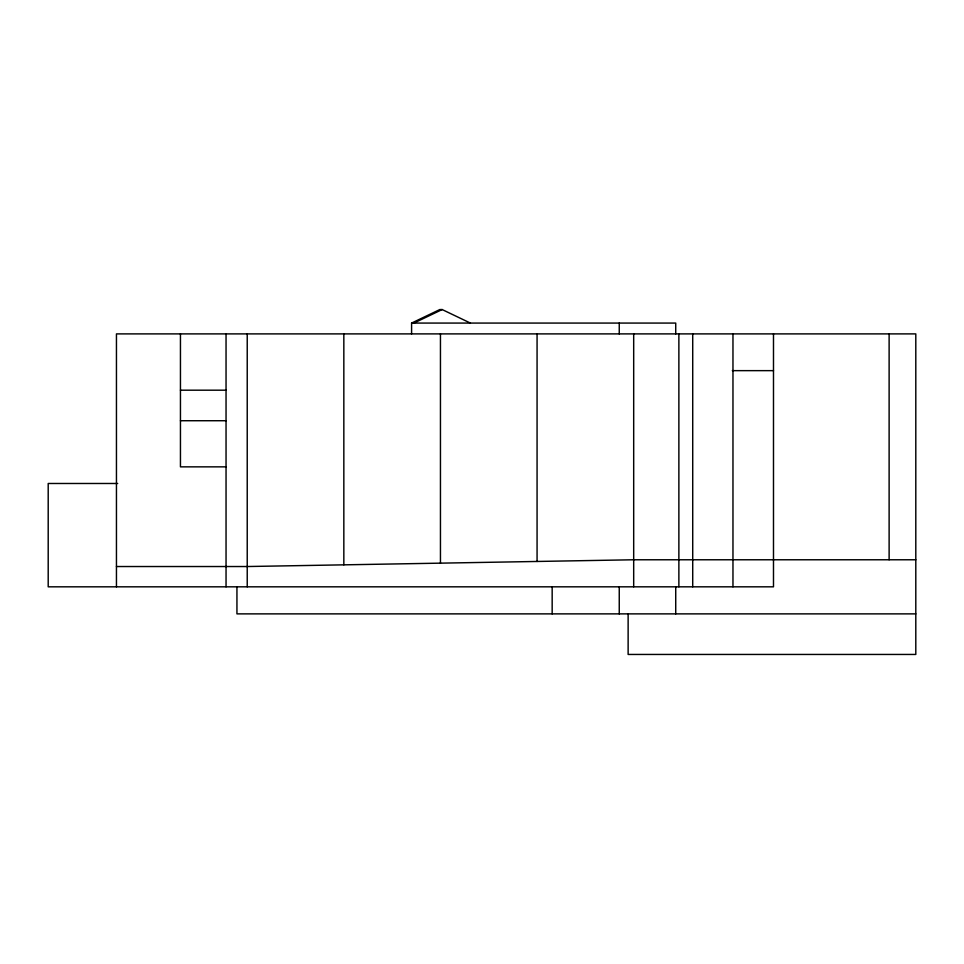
<?xml version="1.0" encoding="UTF-8"?>
<svg xmlns="http://www.w3.org/2000/svg" width="964" height="964" viewBox="0 0 964 964"><rect width="100%" height="100%" fill="white"/><g stroke="black" fill="none" stroke-linecap="round" stroke-linejoin="round"><path stroke-width="1.45" d="M411.592 333.893L411.592 323.073L439.837 309.552L442.151 309.552L470.396 323.073M413.905 323.073L442.151 309.552M411.592 323.073L675.728 323.073L675.728 333.893M732.339 370.646L773.49 370.646M180.449 390.191L226.046 390.191M180.449 420.726L226.046 420.726M226.046 466.853L180.449 466.853L180.449 333.893M117.692 483.482L48.2 483.482L48.2 586.823L773.49 586.823L773.49 333.893M915.8 559.771L633.685 559.771L247.23 566.531L116.451 566.531M915.8 613.875L236.939 613.875L236.939 586.823M889.121 333.893L889.121 559.771M732.965 333.893L732.965 586.823M692.718 333.893L692.718 586.823M678.873 333.893L678.873 586.823M675.728 586.823L675.728 613.875M633.685 333.893L633.685 586.823M628.13 613.875L628.13 654.448L915.8 654.448L915.8 333.893L116.451 333.893L116.451 586.823M619.25 323.073L619.25 333.893M619.25 586.823L619.25 613.875M552.167 586.823L552.167 613.875M537.068 333.893L537.068 561.458M440.452 333.893L440.452 563.157M343.835 333.893L343.835 564.844M247.23 333.893L247.23 586.823M226.046 333.893L226.046 586.823"/></g></svg>
